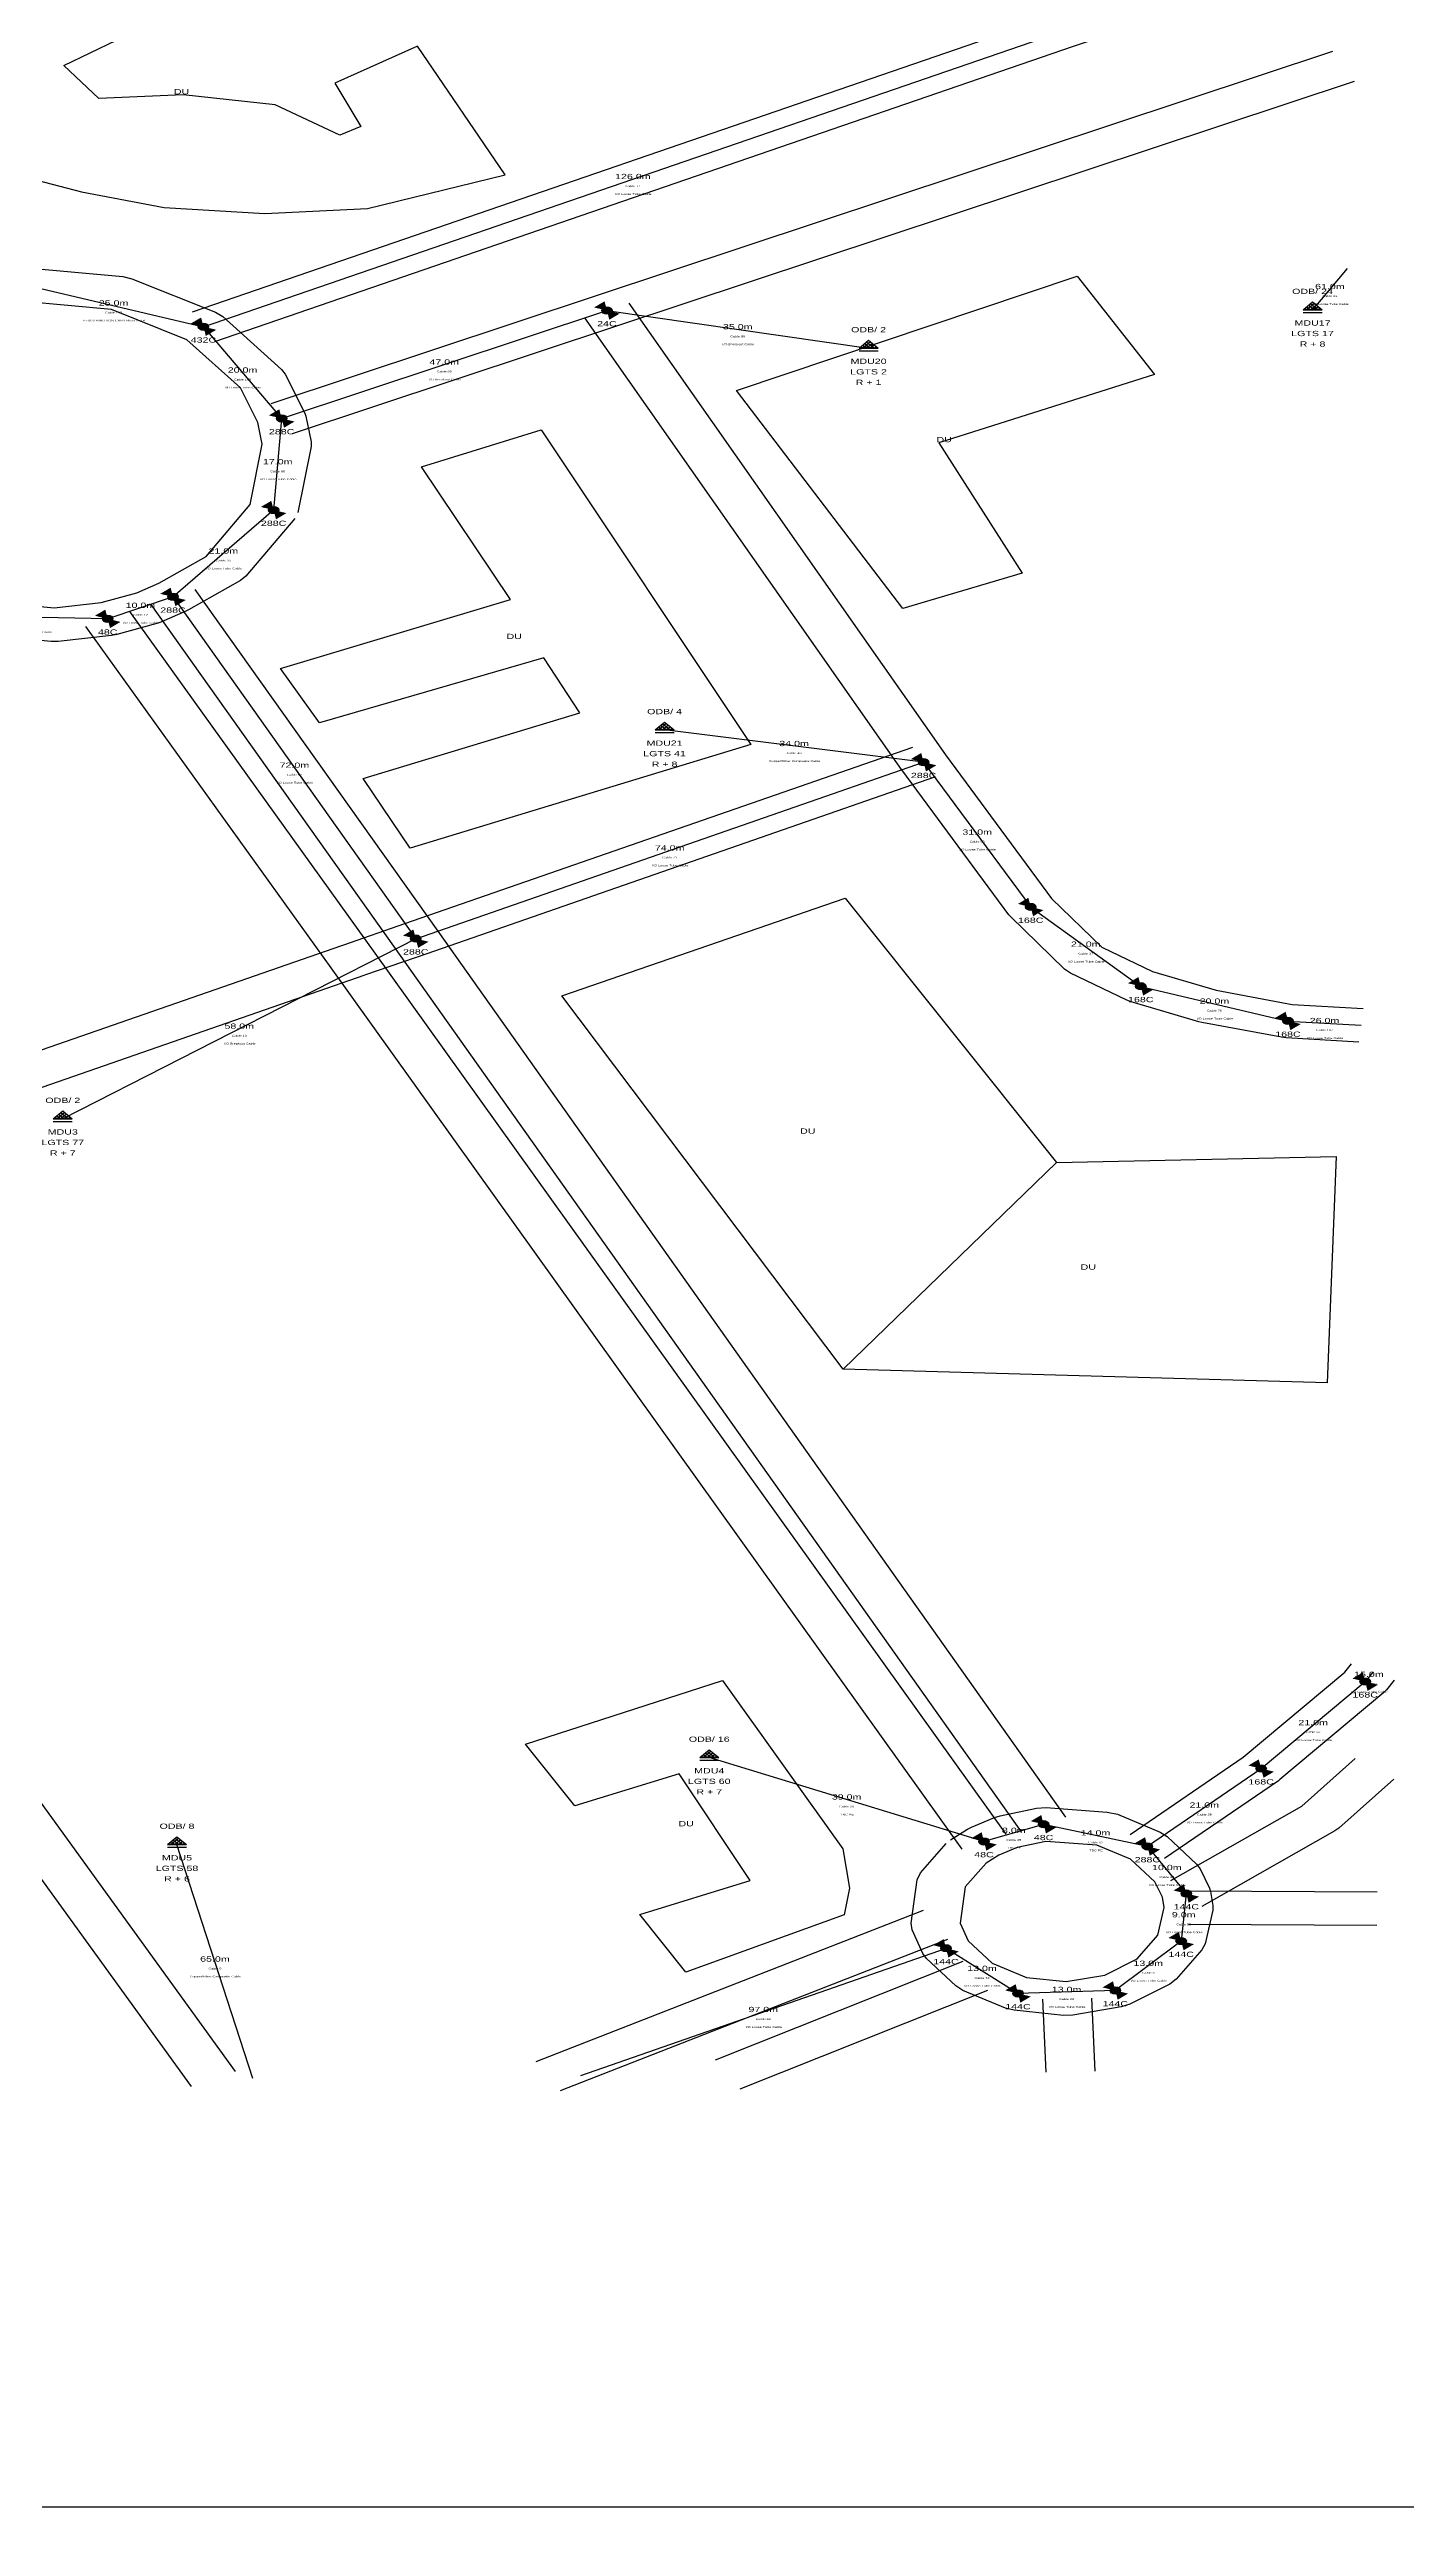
# Model space of a CAD drawing. Header units: millimetres. Extents: x -2012 to 1398, y -1200 to 746.
# Drawn here: x -13 to 195.1, y -292.9 to 83.6 of the extents above; entities that cross this region are included whole.
import ezdxf
from ezdxf.enums import TextEntityAlignment as Align

# ---------------------------------------------------------------- set-up
doc = ezdxf.new("R2010")
doc.units = ezdxf.units.MM
doc.styles.get("Standard").update_dxf_attribs({"font": 'arial.ttf'})

# ---------------------------------------------------------------- blocks, each defined once
blk = doc.blocks.new('big_block')
blk.add_lwpolyline([(-433, -292.94), (407, -292.94), (407, 301.06), (-433, 301.06)], close=True)
blk = doc.blocks.new('roads.block1.A4')
at = {"layer": 'roads', "color": 7}
for points in [[(88.87, -283.38), (36.52, -178.62), (7.7, -120.94), (2.11, -109.75), (-34.09, -37.3), (-44.03, -17.41), (-71.89, 38.34), (-71.9, 38.37), (-99.68, 95.81), (-99.98, 96.84), (-101.19, 107.26), (-101.05, 108.61), (-97.69, 119.08), (-97.5, 119.53), (-76.76, 160.97), (-76.71, 161.07), (-71.75, 170.17), (-13.83, 277.54), (-11.01, 283.14)], [(-5.3, 280.26), (-8.13, 274.62), (-8.17, 274.54), (-66.12, 167.12), (-66.13, 167.11), (-71.07, 158.05), (-91.67, 116.89), (-94.75, 107.31), (-93.68, 98.11), (-66.15, 41.18), (-38.31, -14.55), (-28.37, -34.44), (7.84, -106.89), (13.43, -118.08), (42.25, -175.76), (94.6, -280.52)], [(89.01, 53.82), (201.67, 109.93), (201.69, 109.94), (238.29, 127.84)], [(241.1, 122.1), (204.51, 104.2), (91.87, 48.09)], [(99.31, 36.4), (141.98, 56.91), (238.61, 103.35)], [(241.39, 97.58), (144.76, 51.14), (102.09, 30.63)], [(102.41, 14.5), (96.01, 3.59), (95.28, 2.74), (88.48, -2.85), (88.14, -3.09), (84.84, -5.15), (84.34, -5.41), (79.07, -7.52), (78.39, -7.71), (71.38, -8.82), (70.45, -8.83), (57.89, -7.13)], [(67.29, 62.18), (79.88, 60.49), (81.06, 60.09), (92.04, 53.72), (92.98, 52.9), (100.69, 42.82), (101.17, 41.93), (103.72, 34.57), (103.87, 33.96), (104.55, 29.09), (104.55, 28.21), (102.82, 15.68)], [(39.68, 24.85), (42.62, 13.83), (48.09, 6.2), (59.43, -0.88), (70.84, -2.42), (77.03, -1.44), (81.69, 0.42), (84.58, 2.23), (90.78, 7.32), (96.57, 17.19), (98.15, 28.64), (97.57, 32.77), (95.29, 39.34), (88.28, 48.5), (78.4, 54.23), (66.91, 55.78), (61, 54.78), (55.94, 52.86), (52.91, 51.14), (46.98, 46.02), (41.2, 36.1), (39.68, 24.85)], [(146.25, 55.42), (187.78, -30.36), (201.7, -57.64), (208.29, -66.92), (214.95, -71.55), (223.31, -75.1), (233.27, -77.78), (242.56, -78.56)], [(242.02, -84.94), (232.45, -84.14), (231.88, -84.04), (221.43, -81.22), (221.01, -81.07), (212.15, -77.31), (211.57, -76.99), (204.17, -71.85), (203.39, -71.08), (196.35, -61.16), (196.11, -60.76), (182.06, -33.24), (182.03, -33.18), (140.49, 52.63)], [(89.32, 1.03), (121.17, -63.9), (203.52, -232.18)], [(80.75, -3.13), (112.92, -68.03), (195.7, -235.42)], [(197.77, -234.99), (115.42, -66.72), (83.57, -1.79)], [(189.96, -238.26), (107.19, -70.87), (75.02, -5.97)], [(9.13, -116.65), (108.61, -66.59), (108.84, -66.48), (116.86, -62.45), (183.48, -28.93)], [(186.35, -34.64), (119.73, -68.17), (111.72, -72.2), (111.49, -72.31), (12, -122.37)], [(212.02, -235.52), (226.83, -220.84), (240.17, -204.68), (241.03, -203.11)], [(246.64, -206.18), (245.64, -208.01), (245.3, -208.52), (231.66, -225.04), (231.45, -225.28), (216.53, -240.07)], [(217.33, -244.27), (234.53, -230.09), (241.54, -221.05)], [(246.59, -224.98), (239.37, -234.29), (238.87, -234.8), (221.41, -249.21)], [(188.45, -236.5), (190.68, -234.48), (191.18, -234.1), (194.21, -232.27), (194.95, -231.94), (199.73, -230.52), (200.98, -230.4), (209.01, -231.23), (210.34, -231.67), (215.93, -235.06), (216.85, -235.89), (220.71, -241.13), (221.17, -242.02), (222.41, -245.73), (222.55, -246.35), (222.87, -249.02), (222.86, -249.91), (221.86, -256.26), (221.43, -257.43), (218.04, -262.99), (217.2, -263.91), (211.95, -267.75), (210.82, -268.27), (204.49, -269.82), (203.25, -269.87), (196.8, -268.89), (195.64, -268.47), (190.07, -265.12), (189.14, -264.28), (185.28, -259.06), (184.79, -258.1), (183.41, -253.61), (183.28, -252.36), (184.06, -244.13), (184.51, -242.78), (187.87, -237.21)], [(189.71, -252.33), (190.75, -255.69), (193.91, -259.96), (198.39, -262.66), (203.59, -263.45), (208.68, -262.21), (212.91, -259.12), (215.64, -254.64), (216.47, -249.35), (216.23, -247.44), (215.26, -244.52), (212.07, -240.2), (207.64, -237.52), (200.95, -236.83), (197.17, -237.96), (194.76, -239.42), (193.11, -240.92), (190.36, -245.46), (189.71, -252.33)], [(219.72, -246.21), (244.42, -246.37)], [(134.07, -278.62), (184.89, -249.88)], [(244.38, -252.77), (219.68, -252.61)], [(188.04, -255.45), (137.22, -284.19)], [(157.6, -278.33), (190.12, -259.6)], [(193.31, -265.15), (160.79, -283.88)], [(200.98, -280.65), (200.53, -266.81)], [(206.93, -266.6), (207.37, -280.44)]]:
    blk.add_lwpolyline(points, dxfattribs=at)
blk = doc.blocks.new('buildings.block1.A4')
at = {"layer": 'building', "color": 7}
for points in [[(75.88, 117.75), (45.51, 99.68), (52.54, 89.06), (62.5, 81.1), (74.44, 76.59), (85.3, 73.65), (98.48, 72.5), (111.94, 73.43), (130.01, 79.85), (118.54, 104.29), (107.69, 97.23), (111.07, 88.98), (108.31, 87.37), (99.87, 93.1), (87.78, 95), (76.71, 94.32), (72.13, 100.59), (82.47, 107.84), (75.88, 117.75)], [(160.38, 38.85), (205.04, 60.58), (215.22, 41.92), (186.92, 28.93), (197.86, 4.14), (182.17, -2.54), (160.38, 38.85)], [(119.06, 24.33), (134.76, 31.35), (162.26, -28.41), (117.57, -48.09), (111.4, -34.85), (139.8, -22.37), (135.08, -11.93), (105.68, -24.29), (100.54, -13.96), (130.71, -0.83), (119.06, 24.33)], [(137.47, -76.19), (174.63, -57.62), (202.35, -107.82), (174.38, -147.1), (137.47, -76.19)], [(202.35, -107.82), (239.04, -106.67), (237.86, -149.72), (174.38, -147.1), (202.35, -107.82)], [(132.7, -218.36), (158.55, -206.26), (174.32, -238.23), (175.2, -245.67), (174.48, -250.79), (153.73, -261.63), (147.69, -250.72), (162.18, -244.27), (152.86, -223.99), (139.15, -230.04), (132.7, -218.36)]]:
    blk.add_lwpolyline(points, dxfattribs=at)
at = {"color": 7}
for p in [(87.76, 95.13), (187.8, 29.02), (131.4, -8.37), (169.91, -102.36), (206.71, -128.19), (153.95, -233.95)]:
    blk.add_text('DU ', height=1, dxfattribs=at).set_placement(p, align=Align.CENTER)
blk = doc.blocks.new('cables.block1.A4')
at = {"color": 3}
blk.add_lwpolyline([(90.44, 50.95), (203.09, 107.07)], dxfattribs=at)
at = {"color": 13}
for points in [[(240.48, 62.05), (235.93, 54.18)], [(86.45, -0.38), (77.88, -4.55)], [(77.88, -4.55), (58.32, -3.96)]]:
    blk.add_lwpolyline(points, dxfattribs=at)
at = {"color": 16}
blk.add_lwpolyline([(66.86, 59.01), (90.44, 50.95)], dxfattribs=at)
at = {"color": 2}
for points in [[(100.7, 33.52), (143.37, 54.03)], [(143.37, 54.03), (177.69, 46.9)], [(118.29, -65.31), (71.99, -99.52)]]:
    blk.add_lwpolyline(points, dxfattribs=at)
at = {"color": 9}
for points in [[(90.44, 50.95), (100.7, 33.52)], [(100.7, 33.52), (99.65, 16.12)], [(99.65, 16.12), (86.45, -0.38)]]:
    blk.add_lwpolyline(points, dxfattribs=at)
at = {"color": 0}
for points in [[(86.45, -0.38), (118.29, -65.31)], [(118.29, -65.31), (184.91, -31.79)]]:
    blk.add_lwpolyline(points, dxfattribs=at)
at = {"color": 4}
blk.add_lwpolyline([(184.91, -31.79), (150.93, -25.65)], dxfattribs=at)
at = {"color": 10}
for points in [[(184.91, -31.79), (198.96, -59.3)], [(198.96, -59.3), (213.4, -74.37)], [(213.4, -74.37), (232.71, -80.95)], [(232.71, -80.95), (242.29, -81.75)], [(243.83, -204.65), (242.84, -206.48)], [(242.84, -206.48), (229.19, -223)], [(229.19, -223), (214.27, -237.79)]]:
    blk.add_lwpolyline(points, dxfattribs=at)
at = {"color": 8}
for points in [[(192.83, -236.84), (156.79, -220.9)], [(200.65, -233.58), (192.83, -236.84)], [(214.27, -237.79), (200.65, -233.58)]]:
    blk.add_lwpolyline(points, dxfattribs=at)
at = {"color": 11}
blk.add_lwpolyline([(96.94, -281.89), (86.97, -237.43)], dxfattribs=at)
at = {"color": 5}
for points in [[(214.27, -237.79), (219.37, -246.74)], [(219.37, -246.74), (218.7, -255.77)], [(187.85, -257.15), (139.9, -281.35)], [(197.29, -265.72), (187.85, -257.15)], [(218.7, -255.77), (210.06, -265.16)], [(210.06, -265.16), (197.29, -265.72)]]:
    blk.add_lwpolyline(points, dxfattribs=at)
at = {"color": 7}
for s, height, p in [('126.0m', 1, (146.77, 79.01)), ('Cable 77', 0.35, (146.77, 77.51)), (' I/O Loose Tube Cable', 0.35, (146.77, 76.01)), ('61.0m', 1, (238.21, 58.11)), ('25.0m', 1, (78.65, 54.98)), (' I/O Loose Tube Cable', 0.35, (238.21, 55.11)), ('Cable 82', 0.35, (238.21, 56.61)), (' EzDISTRIBUTION CRRY Riser / FT4', 0.35, (78.65, 51.98)), ('Cable 110', 0.35, (78.65, 53.48)), ('35.0m', 1, (160.53, 50.46)), ('Cable 96', 0.35, (160.53, 48.96)), (' I/O Breakout Cable', 0.35, (160.53, 47.46)), ('20.0m', 1, (95.57, 42.24)), ('47.0m', 1, (122.03, 43.77)), ('Cable 99', 0.35, (122.03, 42.27)), (' I/O Loose Tube Cable', 0.35, (95.57, 39.24)), ('Cable 109', 0.35, (95.57, 40.74)), (' I/O Breakout Cable', 0.35, (122.03, 40.77)), ('17.0m', 1, (100.18, 24.82)), ('Cable 68', 0.35, (100.18, 23.32)), (' I/O Loose Tube Cable', 0.35, (100.18, 21.82)), ('21.0m', 1, (93.05, 7.87)), ('Cable 95', 0.35, (93.05, 6.37)), (' I/O Loose Tube Cable', 0.35, (93.05, 4.87)), ('10.0m', 1, (82.17, -2.46)), (' I/O Loose Tube Cable', 0.35, (82.17, -5.46)), ('Cable 12', 0.35, (82.17, -3.96)), (' I/O Loose Tube Cable', 0.35, (68.1, -7.25)), ('34.0m', 1, (167.92, -28.72)), ('72.0m', 1, (102.37, -32.84)), (' Copper/Fiber Composite Cable', 0.35, (167.92, -31.72)), ('Cable 46', 0.35, (167.92, -30.22)), ('Cable 52', 0.35, (102.37, -34.34)), (' I/O Loose Tube Cable', 0.35, (102.37, -35.84)), ('31.0m', 1, (191.94, -45.55)), ('74.0m', 1, (151.6, -48.55)), (' I/O Loose Tube Cable', 0.35, (191.94, -48.55)), ('Cable 63', 0.35, (191.94, -47.05)), (' I/O Loose Tube Cable', 0.35, (151.6, -51.55)), ('Cable 71', 0.35, (151.6, -50.05)), ('21.0m', 1, (206.18, -66.84)), (' I/O Loose Tube Cable', 0.35, (206.18, -69.84)), ('Cable 37', 0.35, (206.18, -68.34)), ('20.0m', 1, (223.06, -77.66)), (' I/O Loose Tube Cable', 0.35, (223.06, -80.66)), ('Cable 76', 0.35, (223.06, -79.16)), ('26.0m', 1, (237.5, -81.35)), ('58.0m', 1, (95.14, -82.42)), ('Cable 13', 0.35, (95.14, -83.92)), ('Cable 107', 0.35, (237.5, -82.85)), (' I/O Breakout Cable', 0.35, (95.14, -85.42)), (' I/O Loose Tube Cable', 0.35, (237.5, -84.35)), ('15.0m', 1, (243.33, -205.56)), (' I/O Loose Tube Cable', 0.35, (243.33, -208.56)), ('Cable 30', 0.35, (243.33, -207.06)), ('21.0m', 1, (236.01, -214.74)), ('Cable 67', 0.35, (236.01, -216.24)), (' I/O Loose Tube Cable', 0.35, (236.01, -217.74)), ('39.0m', 1, (174.81, -228.87)), ('Cable 58', 0.35, (174.81, -230.37)), (' TBC PE', 0.35, (174.81, -231.87)), ('21.0m', 1, (221.73, -230.4)), ('Cable 38', 0.35, (221.73, -231.9)), ('8.0m', 1, (196.74, -235.21)), ('14.0m', 1, (207.46, -235.69)), (' I/O Loose Tube Cable', 0.35, (221.73, -233.4)), ('Cable 25', 0.35, (196.74, -236.71)), (' TBC PE', 0.35, (196.74, -238.21)), ('Cable 62', 0.35, (207.46, -237.19)), (' TBC PE', 0.35, (207.46, -238.69)), ('10.0m', 1, (216.82, -242.27)), (' I/O Loose Tube Cable', 0.35, (216.82, -245.27)), ('Cable 87', 0.35, (216.82, -243.77)), ('9.0m', 1, (219.03, -251.25)), (' I/O Loose Tube Cable', 0.35, (219.03, -254.25)), ('Cable 55', 0.35, (219.03, -252.75)), ('65.0m', 1, (91.95, -259.66)), ('Cable 0', 0.35, (91.95, -261.16)), ('13.0m', 1, (192.57, -261.44)), ('13.0m', 1, (214.38, -260.47)), (' Copper/Fiber Composite Cable', 0.35, (91.95, -262.66)), (' I/O Loose Tube Cable', 0.35, (192.57, -264.44)), ('Cable 42', 0.35, (192.57, -262.94)), (' I/O Loose Tube Cable', 0.35, (214.38, -263.47)), ('Cable 6', 0.35, (214.38, -261.97)), ('13.0m', 1, (203.67, -265.44)), ('Cable 23', 0.35, (203.67, -266.94)), ('97.0m', 1, (163.88, -269.25)), ('Cable 60', 0.35, (163.88, -270.75)), (' I/O Loose Tube Cable', 0.35, (203.67, -268.44)), (' I/O Loose Tube Cable', 0.35, (163.88, -272.25))]:
    blk.add_text(s, height=height, dxfattribs=at).set_placement(p, align=Align.CENTER)
blk = doc.blocks.new('The door')
at = {"color": 1, "lineweight": 30, "true_color": 0xff0000}
for p, q in [((-1.25, 0), (0, 1.5)), ((-1.25, 0), (1.25, 0)), ((-1.01, 0.29), (-0.76, 0)), ((-0.76, 0.59), (-0.26, 0)), ((0.25, 1.2), (-0.75, 0)), ((-0.5, 0.9), (0.24, 0)), ((-0.25, 1.2), (0.75, 0)), ((0.5, 0.9), (-0.24, 0)), ((0, 1.5), (1.25, 0)), ((0.76, 0.59), (0.26, 0)), ((1.01, 0.29), (0.76, 0)), ((-1.25, -0.5), (1.25, -0.5))]:
    blk.add_line(p, q, dxfattribs=at)
blk = doc.blocks.new('subscriber_dwelling.block1.A4')
for p in [(235.93, 54.18), (177.69, 46.9), (150.93, -25.65), (71.99, -99.52), (156.79, -220.9), (86.97, -237.43)]:
    blk.add_blockref('The door', p)
at = {"color": 7}
for s, p in [('ODB/ 24', (235.93, 57.18)), ('MDU17', (235.93, 51.18)), ('ODB/ 2', (177.69, 49.9)), ('LGTS 17', (235.93, 49.18)), ('R + 8', (235.93, 47.18)), ('LGTS 2', (177.69, 41.9)), ('MDU20', (177.69, 43.9)), ('R + 1', (177.69, 39.9)), ('ODB/ 4', (150.93, -22.65)), ('MDU21', (150.93, -28.65)), ('LGTS 41', (150.93, -30.65)), ('R + 8', (150.93, -32.65)), ('ODB/ 2', (71.99, -96.52)), ('MDU3', (71.99, -102.52)), ('LGTS 77', (71.99, -104.52)), ('R + 7', (71.99, -106.52)), ('ODB/ 16', (156.79, -217.9)), ('LGTS 60', (156.79, -225.9)), ('MDU4', (156.79, -223.9)), ('R + 7', (156.79, -227.9)), ('ODB/ 8', (86.97, -234.43)), ('LGTS 58', (86.97, -242.43)), ('MDU5', (86.97, -240.43)), ('R + 6', (86.97, -244.43))]:
    blk.add_text(s, height=1, dxfattribs=at).set_placement(p, align=Align.CENTER)
blk = doc.blocks.new('Closure')
at = {"lineweight": 25, "true_color": 0xff0000}
h = blk.add_hatch(color=1, dxfattribs=at)
h.paths.add_polyline_path([(0, 0.02), (-0.31, 1.77), (-1.68, 0.6)], flags=0)
h.paths.add_polyline_path([(1.68, -0.57), (0, 0.02), (0.31, -1.74)], flags=0)
h = blk.add_hatch(color=1, dxfattribs=at)
edge = h.paths.add_edge_path(flags=0)
edge.add_arc((0, 0.02), 0.685, 180, 360)
edge.add_arc((0, 0.02), 0.685, 0, 180)
at = {"color": 12, "lineweight": 25, "true_color": 0xcc0000}
for centre, radius in [((0, 0.02), 0.685), ((0, 0), 0.648)]:
    blk.add_circle(centre, radius, dxfattribs=at)
blk = doc.blocks.new('splicers.block1.A4')
for p in [(143.37, 54.03), (90.44, 50.95), (100.7, 33.52), (99.65, 16.12), (86.45, -0.38), (77.88, -4.55), (184.91, -31.79), (198.96, -59.3), (118.29, -65.31), (213.4, -74.37), (232.71, -80.95), (242.84, -206.48), (229.19, -223), (200.65, -233.58), (192.83, -236.84), (214.27, -237.79), (219.37, -246.74), (218.7, -255.77), (187.85, -257.15), (197.29, -265.72), (210.06, -265.16)]:
    blk.add_blockref('Closure', p)
at = {"color": 7}
for s, p in [('24C', (143.37, 51.03)), ('432C', (90.44, 47.95)), ('288C', (100.7, 30.52)), ('288C', (99.65, 13.12)), ('288C', (86.45, -3.38)), ('48C', (77.88, -7.55)), ('288C', (184.91, -34.79)), ('168C', (198.96, -62.3)), ('288C', (118.29, -68.31)), ('168C', (213.4, -77.37)), ('168C', (232.71, -83.95)), ('168C', (242.84, -209.48)), ('168C', (229.19, -226)), ('48C', (200.65, -236.58)), ('48C', (192.83, -239.84)), ('288C', (214.27, -240.79)), ('144C', (219.37, -249.74)), ('144C', (218.7, -258.77)), ('144C', (187.85, -260.15)), ('144C', (210.06, -268.16)), ('144C', (197.29, -268.72))]:
    blk.add_text(s, height=1, dxfattribs=at).set_placement(p, align=Align.CENTER)

msp = doc.modelspace()

# ---------------------------------------------------------------- block references
msp.add_blockref('big_block', (0, 0))
at = {"xscale": 1.16817006006, "yscale": 0.806442117516}
for name in ['roads.block1.A4', 'splicers.block1.A4', 'cables.block1.A4', 'buildings.block1.A4', 'subscriber_dwelling.block1.A4']:
    msp.add_blockref(name, (-95, 0), dxfattribs=at)

doc.saveas('drawing.dxf')
